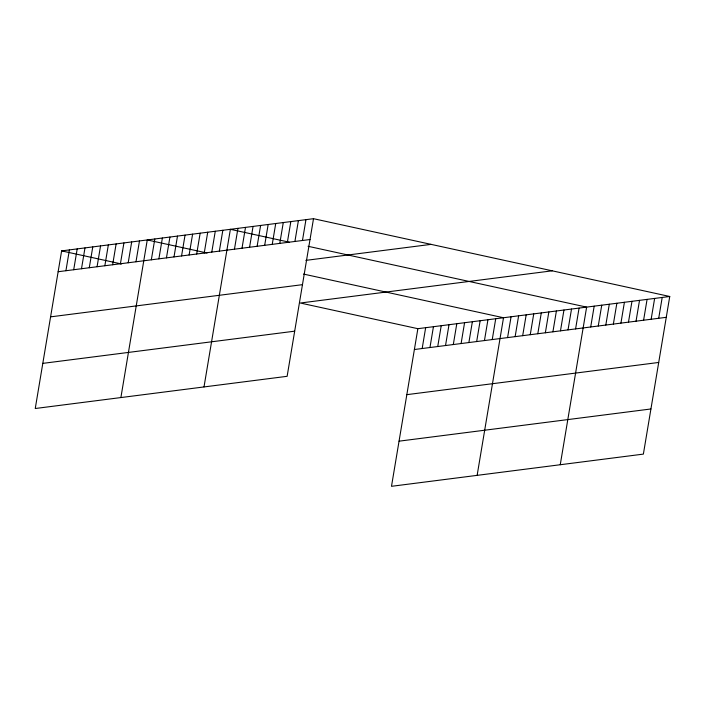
<?xml version="1.0" encoding="UTF-8"?>
<svg xmlns="http://www.w3.org/2000/svg" width="705" height="705" viewBox="0 0 705 705"><rect width="100%" height="100%" fill="white"/><g stroke="black" fill="none" stroke-linecap="round" stroke-linejoin="round"><path stroke-width="1.06" d="M313.505 218.691L61.626 250.892L35.25 408.512L287.129 376.311L313.505 218.691L669.75 296.488L643.374 454.108L391.495 486.309L417.871 328.689L669.75 296.488M65.926 270.729L69.407 249.896M73.708 269.733L77.197 248.909M81.498 268.737L84.979 247.913M89.279 267.75L92.769 246.917M97.07 266.754L100.551 245.922M104.851 265.759L108.341 244.926M112.641 264.763L116.122 243.93M120.423 263.767L123.913 242.934M128.204 262.771L131.694 241.938M135.994 261.775L139.475 240.943M120.89 397.558L147.266 239.947L207.094 253.016M151.337 259.81L154.818 238.977M158.889 258.85L162.379 238.017M166.451 257.88L169.931 237.047M174.003 256.911L177.493 236.087M181.564 255.95L185.045 235.118M189.116 254.981L192.606 234.148M196.677 254.02L200.158 233.188M204.23 253.051L207.719 232.218M211.791 252.082L215.272 231.249M219.343 251.121L222.833 230.288M204.009 386.93L230.385 229.319L289.165 242.159M234.457 249.182L237.946 228.358M242.009 248.222L245.499 227.389M249.57 247.252L253.06 226.42M257.122 246.292L260.612 225.459M264.683 245.322L268.164 224.49M272.236 244.353L275.726 223.529M279.797 243.392L283.278 222.56M287.349 242.423L290.839 221.59M294.91 241.463L298.391 220.63M302.463 240.493L305.952 219.66M422.172 348.526L425.653 327.693M429.953 347.53L433.443 326.706M437.735 346.534L441.224 325.71M445.525 345.538L449.006 324.714M453.306 344.551L456.796 323.718M461.096 343.555L464.577 322.723M468.878 342.56L472.368 321.727M476.668 341.564L480.149 320.731M484.45 340.568L487.939 319.735M492.24 339.572L495.721 318.739M477.135 475.355L503.511 317.743L303.502 274.069M507.582 337.607L511.063 316.774M515.135 336.646L518.624 315.814M522.687 335.677L526.177 314.844M530.248 334.708L533.738 313.884M537.8 333.747L541.29 312.914M545.362 332.778L548.842 311.945M552.914 331.817L556.404 310.984M560.475 330.848L563.956 310.015M568.027 329.878L571.517 309.046M575.588 328.918L579.069 308.085M560.255 464.727L586.63 307.116L308.059 246.283M590.702 326.979L594.183 306.155M598.254 326.018L601.744 305.186M605.815 325.049L609.296 304.216M613.368 324.089L616.857 303.256M620.929 323.119L624.41 302.286M628.481 322.15L631.971 301.317M636.042 321.189L639.523 300.356M643.595 320.22L647.084 299.387M651.147 319.25L654.637 298.426M658.708 318.29L662.198 297.457M58.136 271.725L310.024 239.524M305.847 260.374L431.063 244.371M50.584 316.862L302.471 284.661M552.191 270.817L300.312 303.018L417.871 328.689M42.802 363.375L294.681 331.174M414.381 349.521L666.26 317.32M406.829 394.659L658.708 362.458M399.048 441.171L650.926 408.97M61.626 250.892L121.454 263.961"/></g></svg>
